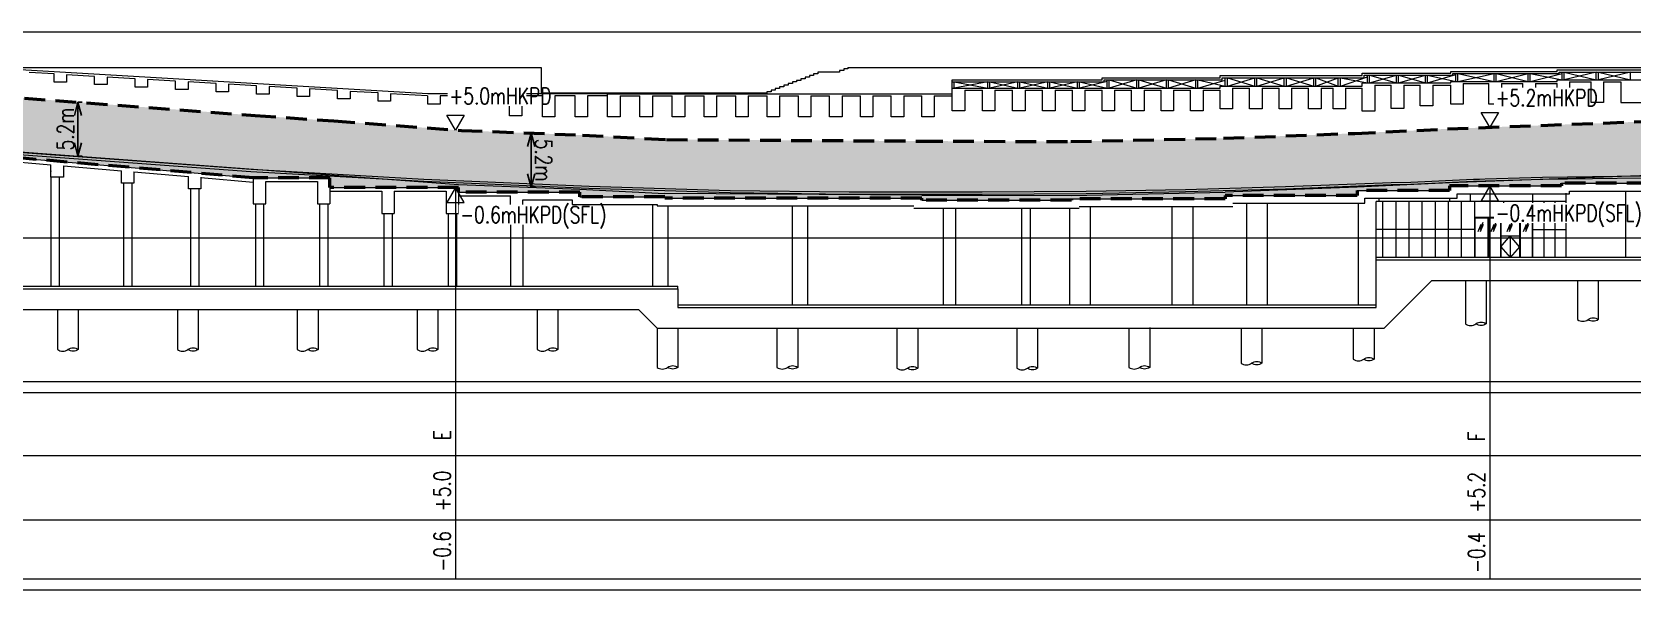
# Model space of a CAD drawing. Header units: millimetres. Extents: x 829698 to 839067, y 817400 to 823544.
# Drawn here: x 833331 to 834101, y 819401 to 819670 of the extents above; entities that cross this region are included whole.
import ezdxf
from ezdxf.enums import TextEntityAlignment as Align

# ---------------------------------------------------------------- set-up
doc = ezdxf.new("R2010")
doc.units = ezdxf.units.MM
doc.linetypes.add('DASHED2', pattern=[0.375, 0.25, -0.125])
for name, color, linetype, lineweight in [('01-feature', 8, 'Continuous', 13), ('01-occup', 7, 'DASHED2', 50), ('01-txt', 7, 'Continuous', 20), ('02-txt', 7, 'Continuous', 25)]:
    doc.layers.add(name, color=color, linetype=linetype, lineweight=lineweight)
doc.layers.add('01-hatch', color=7, linetype='Continuous', lineweight=0, true_color=0xa8def7)
doc.layers.add('viewport', color=2, linetype='Continuous', lineweight=20, plot=False)
doc.styles.add('ROMANS', font='romans.shx', dxfattribs={"width": 0.75})
doc.styles.get("Standard").update_dxf_attribs({"font": 'arial.ttf'})
doc.dimstyles.new('ISO-25', dxfattribs={"dimtxt": 2.5, "dimasz": 2.5, "dimexe": 1.25, "dimexo": 0.625, "dimtad": 1, "dimtxsty": 'Standard', "dimcen": 2.5, "dimadec": 0, "dimazin": 0, "dimtfac": 1, "dimtmove": 0, "dimatfit": 3, "dimfxl": 1, "dimarcsym": 0})

# ---------------------------------------------------------------- blocks, each defined once
blk = doc.blocks.new('_Open30')
at = {"color": 0, "linetype": 'ByBlock', "lineweight": -2}
for p, q in [((-1, 0.27), (0, 0)), ((0, 0), (-1, -0.27)), ((0, 0), (-1, 0))]:
    blk.add_line(p, q, dxfattribs=at)
blk = doc.blocks.new('*D61')
at = {"layer": '01-txt', "color": 0, "lineweight": -2, "ltscale": 4, "transparency": 16777216}
for p, q in [((833353.07, 819629.61), (833353.06, 819616.46)), ((833353.07, 819636.01), (833355.07, 819636)), ((833353.05, 819610.06), (833355.05, 819610.05))]:
    blk.add_line(p, q, dxfattribs=at)
at = {"layer": 'Defpoints', "color": 0, "ltscale": 4, "transparency": 16777216}
for p in [(833353.04, 819636.01), (833353.05, 819610.06), (833353.05, 819610.06)]:
    blk.add_point(p, dxfattribs=at)
at = {"layer": '01-txt', "color": 0, "lineweight": -2, "ltscale": 4, "transparency": 16777216, "xscale": 6.4, "yscale": 6.4, "zscale": 6.4}
for p, rotation in [((833353.07, 819636.01), 89.95412418910693), ((833353.05, 819610.06), 269.9541241891069)]:
    blk.add_blockref('_Open30', p, dxfattribs=dict(at, rotation=rotation))
at = {"layer": '01-txt', "color": 0, "ltscale": 4, "transparency": 16777216, "insert": (833347.06, 819623.04), "char_height": 8, "attachment_point": 5, "rotation": 89.95412, "style": 'ROMANS'}
blk.add_mtext('5.2m', dxfattribs=at)
blk = doc.blocks.new('*D62')
at = {"layer": '01-txt', "color": 0, "lineweight": -2, "ltscale": 4, "transparency": 16777216}
for p, q in [((833571.29, 819621.1), (833573.29, 819621.1)), ((833571.33, 819601.48), (833571.3, 819614.7)), ((833571.34, 819595.08), (833573.34, 819595.08))]:
    blk.add_line(p, q, dxfattribs=at)
at = {"layer": 'Defpoints', "color": 0, "ltscale": 4, "transparency": 16777216}
for p in [(833571.1, 819621.1), (833571.29, 819621.1), (833571.05, 819595.08)]:
    blk.add_point(p, dxfattribs=at)
at = {"layer": '01-txt', "color": 0, "lineweight": -2, "ltscale": 4, "transparency": 16777216, "xscale": 6.4, "yscale": 6.4, "zscale": 6.4}
for p, rotation in [((833571.29, 819621.1), 90.09289965807861), ((833571.34, 819595.08), 270.0928996580786)]:
    blk.add_blockref('_Open30', p, dxfattribs=dict(at, rotation=rotation))
at = {"layer": '01-txt', "color": 0, "ltscale": 4, "transparency": 16777216, "insert": (833577.31, 819608.1), "char_height": 8, "attachment_point": 5, "rotation": 270.0929, "style": 'ROMANS'}
blk.add_mtext('5.2m', dxfattribs=at)

msp = doc.modelspace()

# ---------------------------------------------------------------- hatches: boundary and pattern name
at = {"layer": '01-hatch'}
h = msp.add_hatch(color=256, dxfattribs=at)
h.dxf.hatch_style = 1
h.paths.add_polyline_path([(832520.819, 819659.416), (832520.819, 819656.016), (832547.861, 819656.016), (832547.861, 819659.416), (832552.08, 819659.348), (832553.119, 819657.181), (832556.95, 819657.119), (832556.95, 819657.869), (832560.104, 819657.819), (832560.104, 819657.069), (832563.935, 819657.007), (832564.974, 819659.141), (832582.127, 819658.865), (832583.165, 819656.698), (832586.996, 819656.636), (832586.996, 819657.387), (832590.151, 819657.336), (832590.151, 819656.586), (832593.982, 819656.524), (832595.02, 819658.657), (832610.056, 819658.416), (832610.056, 819658.016), (832610.773, 819658.005), (832610.837, 819657.516), (832610.507, 819657.516), (832610.507, 819656.266), (832627.633, 819656.266), (832627.633, 819658.416), (832637.157, 819658.416), (832637.849, 819656.266), (832640.403, 819656.266), (832640.403, 819657.016), (832642.506, 819657.016), (832642.506, 819656.266), (832645.06, 819656.266), (832645.753, 819658.416), (832658.189, 819658.416), (832658.881, 819656.266), (832661.435, 819656.266), (832661.435, 819657.016), (832663.539, 819657.016), (832663.539, 819656.266), (832666.093, 819656.266), (832666.785, 819658.416), (832674.53, 819658.416), (832675.106, 819656.266), (832677.231, 819656.266), (832677.231, 819657.016), (832678.106, 819657.016), (832678.981, 819657.016), (832678.981, 819656.266), (832681.106, 819656.266), (832681.683, 819658.416), (832691.197, 819658.416), (832691.773, 819656.266), (832693.898, 819656.266), (832693.898, 819657.016), (832695.648, 819657.016), (832695.648, 819656.266), (832697.773, 819656.266), (832698.35, 819658.416), (832707.864, 819658.416), (832708.44, 819656.266), (832710.565, 819656.266), (832710.565, 819657.016), (832712.315, 819657.016), (832712.315, 819656.266), (832714.44, 819656.266), (832715.016, 819658.416), (832724.532, 819658.416), (832725.108, 819656.266), (832727.233, 819656.266), (832727.233, 819657.016), (832728.106, 819657.016), (832728.983, 819657.016), (832728.983, 819656.266), (832731.108, 819656.266), (832731.684, 819658.416), (832741.198, 819658.416), (832741.775, 819656.266), (832743.9, 819656.266), (832743.9, 819657.016), (832745.65, 819657.016), (832745.65, 819656.266), (832747.775, 819656.266), (832748.351, 819658.416), (832757.865, 819658.416), (832758.441, 819656.266), (832760.566, 819656.266), (832760.566, 819657.016), (832762.316, 819657.016), (832762.316, 819656.266), (832764.441, 819656.266), (832765.017, 819658.416), (832774.531, 819658.416), (832775.107, 819656.266), (832777.232, 819656.266), (832777.232, 819657.016), (832778.106, 819657.016), (832778.982, 819657.016), (832778.982, 819656.266), (832781.107, 819656.266), (832781.683, 819658.416), (832791.198, 819658.416), (832791.774, 819656.266), (832793.899, 819656.266), (832793.899, 819657.016), (832795.649, 819657.016), (832795.649, 819656.266), (832797.774, 819656.266), (832798.35, 819658.416), (832807.864, 819658.416), (832808.441, 819656.266), (832810.566, 819656.266), (832810.566, 819657.016), (832812.316, 819657.016), (832812.316, 819656.266), (832814.441, 819656.266), (832815.017, 819658.416), (832824.53, 819658.416), (832825.106, 819656.266), (832827.231, 819656.266), (832827.231, 819657.016), (832828.106, 819657.016), (832828.981, 819657.016), (832828.981, 819656.266), (832831.106, 819656.266), (832831.683, 819658.416), (832842.03, 819658.416), (832842.606, 819656.266), (832844.731, 819656.266), (832844.731, 819657.016), (832846.481, 819657.016), (832846.481, 819656.266), (832848.606, 819656.266), (832849.183, 819658.416), (832859.53, 819658.416), (832860.106, 819656.266), (832862.231, 819656.266), (832862.231, 819657.016), (832863.981, 819657.016), (832863.981, 819656.266), (832866.106, 819656.266), (832866.683, 819658.416), (832877.53, 819658.416), (832878.106, 819656.266), (832880.231, 819656.266), (832880.231, 819657.016), (832880.606, 819657.016), (832881.981, 819657.016), (832881.981, 819656.266), (832884.106, 819656.266), (832884.683, 819658.416), (832893.03, 819658.416), (832893.606, 819656.266), (832895.731, 819656.266), (832895.731, 819657.016), (832897.481, 819657.016), (832897.481, 819656.266), (832899.606, 819656.266), (832900.183, 819658.416), (832908.53, 819658.416), (832909.106, 819656.266), (832911.231, 819656.266), (832911.231, 819657.016), (832912.981, 819657.016), (832912.981, 819656.266), (832915.106, 819656.266), (832915.683, 819658.416), (832924.03, 819658.416), (832924.606, 819656.266), (832926.731, 819656.266), (832926.731, 819657.016), (832928.106, 819657.016), (832928.481, 819657.016), (832928.481, 819656.266), (832930.606, 819656.266), (832931.183, 819658.416), (832941.531, 819658.416), (832942.051, 819656.516), (832944.223, 819656.516), (832944.223, 819657.266), (832946.012, 819657.266), (832946.012, 819656.516), (832948.183, 819656.516), (832948.704, 819658.416), (832958.649, 819658.416), (832959.178, 819656.516), (832961.384, 819656.516), (832961.384, 819657.266), (832963.201, 819657.266), (832963.201, 819656.516), (832965.407, 819656.516), (832965.936, 819658.416), (832976.384, 819658.416), (832976.924, 819656.516), (832979.119, 819656.516), (832979.119, 819657.266), (832980.606, 819657.266), (832980.937, 819657.266), (832980.937, 819656.516), (832983.143, 819656.516), (832983.703, 819658.416), (832994.007, 819658.416), (832994.552, 819656.516), (832996.828, 819656.516), (832996.828, 819657.266), (832998.702, 819657.266), (832998.702, 819656.516), (833000.978, 819656.516), (833001.524, 819658.416), (833011.161, 819658.416), (833011.694, 819656.516), (833013.919, 819656.516), (833013.919, 819657.266), (833015.752, 819657.266), (833015.752, 819656.516), (833017.977, 819656.516), (833018.51, 819658.416), (833027.615, 819658.416), (833028.139, 819656.516), (833030.325, 819656.516), (833030.325, 819657.266), (833032.125, 819657.266), (833032.125, 819656.516), (833034.311, 819656.516), (833034.835, 819658.416), (833043.549, 819658.416), (833044.066, 819656.516), (833046.223, 819656.516), (833046.223, 819657.266), (833047.999, 819657.266), (833047.999, 819656.516), (833050.156, 819656.516), (833050.673, 819658.416), (833059.114, 819658.416), (833059.626, 819656.516), (833061.763, 819656.516), (833061.763, 819657.266), (833063.524, 819657.266), (833063.524, 819656.516), (833065.661, 819656.516), (833066.173, 819658.416), (833074.449, 819658.416), (833074.958, 819656.516), (833077.085, 819656.516), (833077.085, 819657.266), (833078.837, 819657.266), (833078.837, 819656.516), (833080.964, 819656.516), (833081.473, 819658.416), (833089.148, 819658.416), (833089.659, 819656.516), (833090.193, 819656.516), (833092.319, 819656.516), (833092.319, 819657.266), (833094.069, 819657.266), (833094.069, 819656.516), (833096.195, 819656.516), (833096.704, 819658.416), (833104.856, 819658.416), (833105.367, 819656.516), (833107.5, 819656.516), (833107.5, 819657.266), (833109.257, 819657.266), (833109.257, 819656.516), (833111.39, 819656.516), (833111.901, 819658.416), (833120.239, 819658.416), (833120.754, 819656.516), (833122.904, 819656.516), (833122.904, 819657.266), (833124.674, 819657.266), (833124.674, 819656.516), (833126.824, 819656.516), (833127.339, 819658.416), (833131.711, 819658.416), (833131.711, 819653.016), (833133.472, 819653.016), (833133.472, 819653.091), (833133.832, 819653.076), (833134.192, 819653.061), (833134.552, 819653.046), (833134.912, 819653.031), (833135.272, 819653.016), (833137.829, 819653.016), (833137.829, 819659.266), (833138.311, 819659.266), (833138.311, 819660.016), (833161.282, 819660.016), (833161.282, 819650.362), (833162.793, 819650.299), (833438.362, 819629.595), (833476.348, 819626.944), (833537.742, 819622.38), (833595.971, 819620.139), (833636.505, 819617.962), (833759.498, 819617.266), (833831.201, 819617.017), (833904.729, 819618.605), (833967.874, 819620.992), (834012.544, 819623.148), (834123.512, 819627.266), (834215.863, 819627.266), (834215.863, 819599.766), (834123.994, 819599.766), (834123.994, 819596.966), (834067.494, 819596.966), (834067.494, 819595.666), (834013.508, 819595.666), (834013.508, 819593.516), (833968.992, 819593.516), (833968.992, 819591.116), (833905.501, 819591.116), (833905.501, 819589.516), (833831.437, 819589.516), (833831.437, 819588.766), (833759.379, 819588.766), (833759.379, 819589.766), (833635.733, 819589.766), (833635.733, 819590.466), (833594.774, 819590.466), (833594.774, 819592.666), (833536.301, 819592.666), (833536.301, 819594.916), (833474.421, 819594.916), (833474.421, 819599.516), (833437.481, 819599.517), (833184.071, 819621.169), (833161.282, 819622.839), (833135.272, 819623.058), (833043.84, 819627.766), (832943.373, 819627.766), (832943.373, 819628.766), (832881.274, 819628.766), (832881.274, 819627.766), (832500.843, 819627.766), (832155.502, 819627.766), (832155.502, 819641.958), (832158.299, 819643.573), (832152.704, 819643.573), (832155.502, 819645.188), (832155.502, 819658.881), (832163.933, 819658.881), (832164.509, 819656.73), (832166.634, 819656.73), (832166.634, 819657.48), (832168.384, 819657.48), (832168.384, 819656.73), (832170.509, 819656.73), (832171.086, 819658.881), (832180.6, 819658.881), (832181.176, 819656.73), (832183.301, 819656.73), (832183.301, 819657.48), (832185.051, 819657.48), (832185.051, 819656.73), (832187.176, 819656.73), (832187.752, 819658.881), (832197.267, 819658.881), (832197.843, 819656.73), (832199.968, 819656.73), (832199.968, 819657.48), (832201.718, 819657.48), (832201.718, 819656.73), (832203.843, 819656.73), (832204.419, 819658.881), (832213.933, 819658.881), (832214.509, 819656.73), (832216.634, 819656.73), (832216.634, 819657.48), (832218.384, 819657.48), (832218.384, 819656.73), (832220.509, 819656.73), (832221.086, 819658.881), (832230.6, 819658.881), (832231.176, 819656.73), (832233.301, 819656.73), (832233.301, 819657.48), (832235.051, 819657.48), (832235.051, 819656.73), (832237.176, 819656.73), (832237.752, 819658.881), (832247.267, 819658.881), (832247.843, 819656.73), (832249.968, 819656.73), (832249.968, 819657.48), (832250.843, 819657.48), (832251.718, 819657.48), (832251.718, 819656.73), (832253.843, 819656.73), (832254.419, 819658.881), (832263.933, 819658.881), (832264.509, 819656.73), (832266.634, 819656.73), (832266.634, 819657.48), (832268.384, 819657.48), (832268.384, 819656.73), (832270.509, 819656.73), (832271.086, 819658.881), (832280.6, 819658.881), (832281.176, 819656.73), (832283.301, 819656.73), (832283.301, 819657.48), (832285.051, 819657.48), (832285.051, 819656.73), (832287.176, 819656.73), (832287.752, 819658.881), (832297.267, 819658.881), (832297.843, 819656.73), (832298.343, 819656.73), (832299.968, 819656.73), (832299.968, 819657.48), (832301.718, 819657.48), (832301.718, 819656.73), (832303.843, 819656.73), (832304.419, 819658.881), (832313.933, 819658.881), (832314.509, 819656.73), (832316.634, 819656.73), (832316.634, 819657.48), (832318.384, 819657.48), (832318.384, 819656.73), (832320.509, 819656.73), (832321.086, 819658.881), (832330.6, 819658.881), (832331.176, 819656.73), (832333.301, 819656.73), (832333.301, 819657.48), (832335.051, 819657.48), (832335.051, 819656.73), (832337.176, 819656.73), (832337.752, 819658.881), (832347.267, 819658.881), (832347.843, 819656.73), (832349.968, 819656.73), (832349.968, 819657.48), (832350.843, 819657.48), (832351.718, 819657.48), (832351.718, 819656.73), (832353.343, 819656.73), (832353.843, 819656.73), (832354.419, 819658.881), (832363.933, 819658.881), (832364.509, 819656.73), (832366.634, 819656.73), (832366.634, 819657.48), (832368.384, 819657.48), (832368.384, 819656.73), (832370.509, 819656.73), (832371.086, 819658.881), (832380.6, 819658.881), (832381.176, 819656.73), (832383.301, 819656.73), (832383.301, 819657.48), (832385.051, 819657.48), (832385.051, 819656.73), (832387.176, 819656.73), (832387.752, 819658.881), (832397.267, 819658.881), (832397.843, 819656.73), (832399.968, 819656.73), (832399.968, 819657.48), (832400.843, 819657.48), (832401.718, 819657.48), (832401.718, 819656.73), (832403.843, 819656.73), (832404.419, 819658.881), (832408.343, 819658.881), (832413.933, 819658.881), (832414.509, 819656.73), (832416.634, 819656.73), (832416.634, 819657.48), (832418.384, 819657.48), (832418.384, 819656.73), (832420.509, 819656.73), (832421.086, 819658.881), (832430.6, 819658.881), (832431.176, 819656.73), (832433.301, 819656.73), (832433.301, 819657.48), (832435.051, 819657.48), (832435.051, 819656.73), (832437.176, 819656.73), (832437.752, 819658.881), (832442.455, 819658.881), (832443.343, 819655.569), (832449.968, 819655.569), (832449.968, 819656.318), (832450.436, 819656.318), (832451.718, 819656.318), (832451.718, 819655.569), (832458.343, 819655.569), (832459.231, 819658.881), (832463.343, 819658.881), (832463.933, 819658.881), (832464.509, 819656.73), (832466.634, 819656.73), (832466.634, 819657.48), (832468.384, 819657.48), (832468.384, 819656.73), (832470.509, 819656.73), (832471.086, 819658.881), (832480.6, 819658.881), (832481.176, 819656.73), (832483.301, 819656.73), (832483.301, 819657.48), (832485.051, 819657.48), (832485.051, 819656.73), (832487.176, 819656.73), (832487.761, 819658.912), (832497.22, 819659.056), (832497.843, 819656.73), (832499.968, 819656.73), (832499.968, 819657.48), (832500.843, 819657.48), (832501.718, 819657.48), (832501.718, 819656.73), (832503.843, 819656.73), (832504.496, 819659.167)])

# ---------------------------------------------------------------- linework, layer by layer
at = {"layer": '01-feature'}
for p, q in [((833521.481, 819640.016, 1), (833164.103, 819661.016, 1)), ((833304.502, 819652.766, 1), (833576.049, 819652.766, 1)), ((833576.049, 819652.766, 0.998), (833576.049, 819640.266, 0.998)), ((833721.836, 819651.985, 1), (833721.836, 819651.203, 1)), ((833723.867, 819651.985, 1), (833721.836, 819651.985, 1)), ((833723.867, 819652.766, 1), (834153.725, 819652.766, 1)), ((833723.867, 819652.766, 1), (833723.867, 819651.985, 1)), ((833695.031, 819644.953, 1), (833695.031, 819644.172, 1)), ((833697.085, 819644.953, 1), (833695.031, 819644.953, 1)), ((833697.085, 819645.735, 1), (833697.085, 819644.953, 1)), ((833699.138, 819645.735, 1), (833697.085, 819645.735, 1)), ((833699.138, 819646.516, 1), (833699.138, 819645.735, 1)), ((833701.189, 819646.516, 1), (833699.138, 819646.516, 1)), ((833701.189, 819647.297, 1), (833701.189, 819646.516, 1)), ((833703.238, 819647.297, 1), (833701.189, 819647.297, 1)), ((833703.238, 819648.078, 1), (833703.238, 819647.297, 1)), ((833705.285, 819648.078, 1), (833703.238, 819648.078, 1)), ((833705.285, 819648.86, 1), (833705.285, 819648.078, 1)), ((833707.33, 819648.86, 1), (833705.285, 819648.86, 1)), ((833707.33, 819649.641, 1), (833707.33, 819648.86, 1)), ((833709.374, 819649.641, 1), (833707.33, 819649.641, 1)), ((833709.374, 819650.422, 1), (833709.374, 819649.641, 1)), ((833719.803, 819650.422, 1), (833709.374, 819650.422, 1)), ((833719.803, 819651.203, 1), (833719.803, 819650.422, 1)), ((833721.836, 819651.203, 1), (833719.803, 819651.203, 1)), ((833774.066, 819646.766, 1), (833846.208, 819646.766, 1)), ((833774.066, 819642.766, 1), (833774.066, 819646.766, 1)), ((833774.066, 819645.766, 1), (833847.208, 819645.766, 1)), ((833775.066, 819642.766, 1), (833775.066, 819645.766, 1)), ((833775.066, 819645.766, 1), (833791.132, 819642.766, 1)), ((833791.132, 819645.766, 1), (833775.066, 819642.766, 1)), ((833791.132, 819642.766, 1), (833791.132, 819645.766, 1)), ((833792.132, 819642.766, 1), (833792.132, 819645.766, 1)), ((833792.132, 819645.766, 1), (833805.624, 819642.766, 1)), ((833805.624, 819645.766, 1), (833792.132, 819642.766, 1)), ((833805.624, 819642.766, 1), (833805.624, 819645.766, 1)), ((833806.624, 819642.766, 1), (833806.624, 819645.766, 1)), ((833806.624, 819645.766, 1), (833820.062, 819642.766, 1)), ((833820.062, 819645.766, 1), (833806.624, 819642.766, 1)), ((833820.062, 819642.766, 1), (833820.062, 819645.766, 1)), ((833821.062, 819642.766, 1), (833821.062, 819645.766, 1)), ((833821.062, 819645.766, 1), (833834.407, 819642.766, 1)), ((833834.407, 819645.756, 1), (833821.062, 819642.766, 1)), ((833834.407, 819642.756, 1), (833834.407, 819645.756, 1)), ((833848.708, 819645.924, 1), (833835.407, 819642.766, 1)), ((833835.407, 819642.756, 1), (833835.407, 819645.756, 1)), ((833835.407, 819645.756, 1), (833848.708, 819642.766, 1)), ((833846.208, 819647.766, 1), (833903.076, 819647.766, 1)), ((833846.208, 819646.766, 1), (833846.208, 819647.766, 1)), ((833847.208, 819646.766, 1), (833904.076, 819646.766, 1)), ((833847.208, 819645.766, 1), (833847.208, 819646.766, 1)), ((833848.708, 819642.766, 1), (833848.708, 819646.766, 1)), ((833849.708, 819642.766, 1), (833849.708, 819646.766, 1)), ((833849.708, 819646.766, 1), (833862.97, 819642.766, 1)), ((833862.97, 819646.766, 1), (833849.708, 819642.766, 1)), ((833862.97, 819642.766, 1), (833862.97, 819646.766, 1)), ((833863.97, 819642.766, 1), (833863.97, 819646.766, 1)), ((833863.97, 819646.766, 1), (833877.172, 819642.766, 1)), ((833877.172, 819646.766, 1), (833863.97, 819642.766, 1)), ((833877.172, 819642.766, 1), (833877.172, 819646.766, 1)), ((833878.172, 819642.766, 1), (833878.172, 819646.766, 1)), ((833878.172, 819646.766, 1), (833891.374, 819642.766, 1)), ((833891.374, 819646.766, 1), (833878.172, 819642.766, 1)), ((833891.374, 819642.766, 1), (833891.374, 819646.766, 1)), ((833892.374, 819642.766, 1), (833892.374, 819646.766, 1)), ((833892.374, 819646.766, 1), (833905.576, 819643.766, 1)), ((833892.374, 819642.766, 1), (833905.576, 819646.659, 1)), ((833903.076, 819648.766, 1), (833971.506, 819648.766, 1)), ((833903.076, 819647.766, 1), (833903.076, 819648.766, 1)), ((833904.076, 819647.766, 1), (833972.506, 819647.766, 1)), ((833904.076, 819646.766, 1), (833904.076, 819647.766, 1)), ((833905.576, 819643.766, 1), (833905.576, 819647.766, 1)), ((833906.576, 819643.766, 1), (833906.576, 819647.766, 1)), ((833906.576, 819643.766, 1), (833919.778, 819647.766, 1)), ((833906.576, 819647.766, 1), (833919.778, 819643.766, 1)), ((833919.778, 819643.766, 1), (833919.778, 819647.766, 1)), ((833920.778, 819643.766, 1), (833920.778, 819647.766, 1)), ((833920.778, 819643.766, 1), (833933.98, 819647.766, 1)), ((833920.778, 819647.766, 1), (833933.98, 819643.766, 1)), ((833933.98, 819643.766, 1), (833933.98, 819647.766, 1)), ((833934.98, 819643.766, 1), (833934.98, 819647.766, 1)), ((833934.98, 819643.766, 1), (833948.182, 819647.766, 1)), ((833934.98, 819647.766, 1), (833948.182, 819643.766, 1)), ((833948.182, 819643.766, 1), (833948.182, 819647.766, 1)), ((833949.182, 819643.766, 1), (833949.182, 819647.766, 1)), ((833949.182, 819643.766, 1), (833959.992, 819647.766, 1)), ((833949.182, 819647.766, 1), (833959.992, 819643.766, 1)), ((833959.992, 819643.766, 1), (833959.992, 819647.766, 1)), ((833960.992, 819643.766, 1), (833974.006, 819648.136, 1)), ((833960.992, 819643.766, 1), (833960.992, 819647.766, 1)), ((833960.992, 819647.766, 1), (833974.006, 819645.266, 1)), ((833971.506, 819650.016, 1), (834014.117, 819650.016, 1)), ((833971.506, 819648.766, 1), (833971.506, 819650.016, 1)), ((833972.506, 819649.016, 1), (834015.117, 819649.016, 1)), ((833972.506, 819647.766, 1), (833972.506, 819649.016, 1)), ((833974.006, 819645.266, 1), (833974.006, 819649.016, 1)), ((833975.006, 819645.266, 1), (833975.006, 819649.016, 1)), ((833975.006, 819645.266, 1), (833987.976, 819649.016, 1)), ((833975.006, 819649.016, 1), (833987.976, 819645.266, 1)), ((833987.976, 819645.266, 1), (833987.976, 819649.016, 1)), ((833988.976, 819645.266, 1), (833988.976, 819649.016, 1)), ((833988.976, 819645.266, 1), (834001.952, 819649.016, 1)), ((833988.976, 819649.016, 1), (834001.952, 819645.266, 1)), ((834001.952, 819645.266, 1), (834001.952, 819649.016, 1)), ((834002.952, 819645.266, 1), (834016.617, 819649.261, 1)), ((834002.952, 819645.266, 1), (834002.952, 819649.016, 1)), ((834002.952, 819649.016, 1), (834016.617, 819646.016, 1)), ((834014.117, 819650.766, 1), (834065.316, 819650.766, 1)), ((834014.117, 819650.016, 1), (834014.117, 819650.766, 1)), ((834015.117, 819649.766, 1), (834066.316, 819649.766, 1)), ((834015.117, 819649.016, 1), (834015.117, 819649.766, 1)), ((834016.617, 819646.016, 1), (834016.617, 819649.766, 1)), ((834017.617, 819646.016, 1), (834017.617, 819649.766, 1)), ((834017.617, 819646.016, 1), (834035.017, 819649.766, 1)), ((834017.617, 819649.766, 1), (834035.017, 819646.016, 1)), ((834035.017, 819646.016, 1), (834035.017, 819649.766, 1)), ((834036.017, 819646.016, 1), (834036.017, 819649.766, 1)), ((834036.017, 819646.016, 1), (834051.417, 819649.766, 1)), ((834036.017, 819649.766, 1), (834051.417, 819646.016, 1)), ((834051.417, 819646.016, 1), (834051.417, 819649.766, 1)), ((834052.417, 819646.016, 1), (834067.816, 819649.852, 1)), ((834052.417, 819646.016, 1), (834052.417, 819649.766, 1)), ((834052.417, 819649.766, 1), (834067.816, 819646.766, 1)), ((834065.316, 819651.516, 1), (834109.294, 819651.516, 1)), ((834065.316, 819650.766, 1), (834065.316, 819651.516, 1)), ((834066.316, 819650.516, 1), (834109.294, 819650.516, 1)), ((834066.316, 819649.766, 1), (834066.316, 819650.516, 1)), ((834067.816, 819646.766, 1), (834067.816, 819650.516, 1)), ((834068.816, 819646.766, 1), (834068.816, 819650.516, 1)), ((834068.816, 819650.516, 1), (834084.216, 819646.766, 1)), ((834084.216, 819650.516, 1), (834068.816, 819646.766, 1)), ((834084.216, 819646.766, 1), (834084.216, 819650.516, 1)), ((834085.216, 819646.766, 1), (834085.216, 819650.516, 1)), ((834085.216, 819650.516, 1), (834100.616, 819646.766, 1)), ((834100.616, 819650.516, 1), (834085.216, 819646.766, 1)), ((834100.616, 819646.766, 1), (834100.616, 819650.516, 1)), ((833521.481, 819635.018, 1), (833521.481, 819639.018, 1)), ((833527.481, 819639.016, 1), (833527.481, 819635.018, 1)), ((833684.73, 819640.266, 1), (833576.049, 819640.266, 1)), ((833684.73, 819641.047, 1), (833684.73, 819640.266, 1)), ((833686.794, 819641.047, 1), (833684.73, 819641.047, 1)), ((833686.794, 819641.828, 1), (833686.794, 819641.047, 1)), ((833688.856, 819641.828, 1), (833686.794, 819641.828, 1)), ((833688.856, 819642.61, 1), (833688.856, 819641.828, 1)), ((833690.916, 819642.61, 1), (833688.856, 819642.61, 1)), ((833690.916, 819643.391, 1), (833690.916, 819642.61, 1)), ((833692.974, 819643.391, 1), (833690.916, 819643.391, 1)), ((833692.974, 819644.172, 1), (833692.974, 819643.391, 1)), ((833695.031, 819644.172, 1), (833692.974, 819644.172, 1)), ((833963.492, 819642.766, 1), (833971.506, 819642.766, 1)), ((833527.481, 819635.018, 1), (833521.481, 819635.018, 1)), ((833161.282, 819624.339), (833474.421, 819601.016)), ((833184.071, 819621.169, 1), (833437.481, 819599.517, 1)), ((833310.162, 819608.388, 1), (833340.056, 819605.834, 1)), ((833340.056, 819599.841, 1), (833340.056, 819605.834, 1)), ((833340.056, 819602.902, 1), (833340.056, 819602.692, 1)), ((833340.056, 819599.991, 1), (833340.056, 819547.366, 1)), ((833346.056, 819599.841, 1), (833340.056, 819599.841, 1)), ((833344.056, 819599.841, 1), (833344.056, 819547.366, 1)), ((833346.056, 819605.321, 1), (833346.056, 819599.841, 1)), ((833346.056, 819605.321, 1), (833374.016, 819602.932, 1)), ((833374.016, 819596.939, 1), (833374.016, 819602.932, 1)), ((833380.015, 819602.42, 1), (833380.016, 819596.939, 1)), ((833380.015, 819602.42, 1), (833406.215, 819600.181, 1)), ((833406.215, 819594.188, 1), (833406.215, 819600.181, 1)), ((833412.215, 819599.919, 1), (833412.215, 819594.188, 1)), ((833412.215, 819599.668, 1), (833437.481, 819597.51, 1)), ((833437.481, 819599.516, 1), (833437.481, 819587.016, 1)), ((833474.421, 819601.016), (833536.301, 819596.416)), ((834123.994, 819601.266, 1), (834013.508, 819597.166)), ((834025.01, 819598.916, 1), (834027.963, 819598.916, 1)), ((833380.016, 819596.939, 1), (833374.016, 819596.939, 1)), ((833375.016, 819596.939, 1), (833375.016, 819547.366, 1)), ((833379.016, 819596.939, 1), (833379.016, 819547.366, 1)), ((833412.215, 819594.188, 1), (833406.215, 819594.188, 1)), ((833407.216, 819594.188, 1), (833407.216, 819547.366, 1)), ((833411.216, 819594.188, 1), (833411.216, 819547.366, 1)), ((833474.421, 819594.916, 1), (833536.301, 819594.916, 1)), ((833474.421, 819593.166, 1), (833499.361, 819593.166, 1)), ((833499.361, 819593.166, 1), (833499.361, 819582.416, 1)), ((833505.361, 819593.166, 1), (833530.301, 819593.166, 1)), ((833505.361, 819593.166, 1), (833505.361, 819582.416, 1)), ((833530.301, 819593.166, 1), (833530.301, 819582.416, 1)), ((833536.301, 819596.416), (833594.774, 819594.166)), ((833536.301, 819594.916, 1), (833536.301, 819582.416, 1)), ((833536.301, 819592.666, 1), (833594.774, 819592.666, 1)), ((833536.301, 819590.916, 1), (833561.296, 819590.916, 1)), ((833561.296, 819580.166, 1), (833561.296, 819590.916, 1)), ((833594.774, 819594.166), (833635.733, 819591.966)), ((833594.774, 819592.666, 1), (833594.774, 819590.466, 1)), ((833594.774, 819590.466, 1), (833635.733, 819590.466, 1)), ((833759.379, 819591.266), (833635.733, 819591.966)), ((833759.379, 819591.266), (833831.437, 819591.016)), ((833831.437, 819591.016), (833905.501, 819592.616)), ((833968.992, 819595.016), (833905.501, 819592.616)), ((833905.501, 819591.116, 1), (833968.992, 819591.116, 1)), ((834013.508, 819597.166), (833968.992, 819595.016)), ((833968.992, 819591.116, 1), (833968.992, 819593.516, 1)), ((833968.992, 819593.516, 1), (834013.508, 819593.516, 1)), ((834013.508, 819593.516, 1), (834013.508, 819595.666, 1)), ((834013.508, 819595.666, 1), (834067.494, 819595.666, 1)), ((834017.258, 819589.766, 1), (834017.258, 819591.916, 1)), ((834017.258, 819591.916, 1), (834071.244, 819591.916, 1)), ((834023.508, 819591.916, 1), (834023.508, 819588.166, 1)), ((834053.511, 819591.916, 1), (834053.511, 819561.166, 1)), ((834067.494, 819595.666, 1), (834067.494, 819596.966, 1)), ((834067.494, 819596.966, 1), (834123.994, 819596.966, 1)), ((834069.612, 819592.248, 1), (834069.612, 819561.166, 1)), ((834071.244, 819591.916, 1), (834071.244, 819593.216, 1)), ((834071.244, 819593.216, 1), (834123.994, 819593.216, 1)), ((833438.481, 819587.016, 1), (833438.481, 819547.366, 1)), ((833442.481, 819587.016, 1), (833442.481, 819547.366, 1)), ((833469.421, 819587.016, 1), (833469.421, 819547.366, 1)), ((833473.421, 819587.016, 1), (833473.421, 819547.366, 1)), ((833567.296, 819588.916, 1), (833591.024, 819588.916, 1)), ((833567.296, 819580.166, 1), (833567.296, 819588.916, 1)), ((833591.024, 819588.916, 1), (833591.024, 819586.716, 1)), ((833591.024, 819586.716, 1), (833631.983, 819586.716, 1)), ((833629.808, 819586.716, 1), (833629.808, 819547.366, 1)), ((833631.983, 819586.716, 1), (833631.983, 819586.016, 1)), ((833631.983, 819586.016, 1), (833755.629, 819586.016, 1)), ((833635.733, 819589.766, 1), (833759.379, 819589.766, 1)), ((833637.158, 819586.016, 1), (833637.158, 819547.366, 1)), ((833696.973, 819586.016, 1), (833696.973, 819538.366, 1)), ((833704.323, 819586.016, 1), (833704.323, 819538.366, 1)), ((833755.629, 819585.016, 1), (833835.187, 819585.016, 1)), ((833759.379, 819588.766, 1), (833831.437, 819588.766, 1)), ((833759.379, 819585.016, 1), (833831.437, 819585.016, 1)), ((833769.665, 819585.016, 1), (833769.665, 819538.366, 1)), ((833775.665, 819585.016, 1), (833775.665, 819538.366, 1)), ((833807.394, 819585.016, 1), (833807.394, 819538.366, 1)), ((833811.644, 819585.016, 1), (833811.644, 819538.366, 1)), ((833830.474, 819585.016, 1), (833830.474, 819538.366, 1)), ((833831.437, 819589.516, 1), (833905.501, 819589.516, 1)), ((833835.187, 819585.766, 1), (833909.251, 819585.766, 1)), ((833840.474, 819585.766, 1), (833840.474, 819538.366, 1)), ((833879.881, 819585.766, 1), (833879.881, 819538.366, 1)), ((833889.881, 819585.766, 1), (833889.881, 819538.366, 1)), ((833909.251, 819587.366, 1), (833972.742, 819587.366, 1)), ((833915.762, 819587.366, 1), (833915.762, 819538.366, 1)), ((833925.762, 819587.366, 1), (833925.762, 819538.366, 1)), ((833969.533, 819587.366, 1), (833969.533, 819538.366, 1)), ((833972.742, 819587.366, 1), (833972.742, 819589.766, 1)), ((833972.742, 819589.766, 1), (834017.258, 819589.766, 1)), ((834069.612, 819588.167, 1), (833978.26, 819588.166, 1)), ((833978.261, 819561.166, 1), (833978.26, 819588.166, 1)), ((833979.533, 819589.766, 1), (833979.533, 819588.166, 1)), ((833981.306, 819588.166, 1), (833981.306, 819561.166, 1)), ((833987.625, 819588.166, 1), (833987.625, 819561.166, 1)), ((833993.944, 819588.166, 1), (833993.944, 819561.166, 1)), ((834000.262, 819588.166, 1), (834000.262, 819561.166, 1)), ((834006.581, 819588.166, 1), (834006.581, 819561.166, 1)), ((834012.9, 819588.166, 1), (834012.9, 819561.166, 1)), ((834013.508, 819589.766, 1), (834013.508, 819588.166, 1)), ((834019.218, 819588.166, 1), (834019.218, 819561.166, 1)), ((834025.537, 819588.166, 1), (834025.537, 819561.166, 1)), ((834039.524, 819588.167, 1), (834039.524, 819580.416, 1)), ((834058.878, 819588.167, 1), (834058.878, 819561.166, 1)), ((834064.245, 819588.167, 1), (834064.245, 819561.166, 1)), ((833499.361, 819582.416, 1), (833505.361, 819582.416, 1)), ((833500.361, 819582.416, 1), (833500.361, 819547.366, 1)), ((833504.361, 819582.416, 1), (833504.361, 819547.366, 1)), ((833530.301, 819582.416, 1), (833536.301, 819582.416, 1)), ((833531.301, 819582.416, 1), (833531.301, 819547.366, 1)), ((833535.301, 819582.416, 1), (833535.301, 819547.366, 1)), ((833561.296, 819580.166, 1), (833561.296, 819547.366, 1)), ((833561.296, 819580.166, 1), (833567.296, 819580.166, 1)), ((833567.296, 819580.166, 1), (833567.296, 819547.366, 1)), ((834053.511, 819580.416, 1), (834025.537, 819580.416, 1)), ((834025.761, 819580.166, 1), (834025.761, 819561.166, 1)), ((834053.511, 819580.166, 1), (834025.761, 819580.166, 1)), ((834027.311, 819573.74, 0.996), (834028.804, 819577.198, 0.996)), ((834028.283, 819574.738, 0.996), (834029.775, 819578.196, 0.996)), ((834028.425, 819573.74, 0.996), (834029.917, 819577.198, 0.996)), ((834032.011, 819580.166, 1), (834032.011, 819561.166, 1)), ((834032.261, 819580.166, 1), (834032.261, 819561.166, 1)), ((834033.616, 819573.74, 0.996), (834035.108, 819577.198, 0.996)), ((834034.587, 819574.738, 0.996), (834036.079, 819578.196, 0.996)), ((834034.729, 819573.74, 0.996), (834036.221, 819577.198, 0.996)), ((834038.011, 819580.166, 1), (834038.011, 819561.166, 1)), ((834038.261, 819580.166, 1), (834038.261, 819561.166, 1)), ((834041.285, 819573.74, 0.996), (834042.777, 819577.198, 0.996)), ((834042.256, 819574.738, 0.996), (834043.748, 819578.196, 0.996)), ((834042.398, 819573.74, 0.996), (834043.89, 819577.198, 0.996)), ((834047.261, 819580.166, 1), (834047.261, 819561.166, 1)), ((834047.511, 819580.166, 1), (834047.511, 819561.166, 1)), ((834049.179, 819573.74, 0.996), (834050.671, 819577.198, 0.996)), ((834050.15, 819574.738, 0.996), (834051.642, 819578.196, 0.996)), ((834050.292, 819573.74, 0.996), (834051.784, 819577.198, 0.996)), ((834053.261, 819580.166, 1), (834053.261, 819561.166, 1)), ((834053.511, 819580.166, 1), (834053.511, 819561.166, 1)), ((834025.537, 819574.667, 1), (833978.261, 819574.666, 1)), ((834038.261, 819571.666, 1), (834047.261, 819571.666, 1)), ((834038.261, 819566.291, 1), (834042.761, 819571.666, 1)), ((834042.761, 819571.666, 1), (834042.761, 819561.166, 1)), ((834047.261, 819566.291, 1), (834042.761, 819571.666, 1)), ((834053.511, 819574.667, 1), (834069.612, 819574.667, 1)), ((834523.31, 819561.166, 1), (833978.261, 819561.166, 1)), ((833978.261, 819560.141, 1), (833978.261, 819561.166, 1)), ((834038.261, 819566.291, 1), (834042.761, 819561.166, 1)), ((834047.261, 819566.291, 1), (834042.761, 819561.166, 1)), ((833167.282, 819547.366, 1), (833641.927, 819547.366, 1)), ((833167.282, 819546.141, 1), (833641.927, 819546.141, 1)), ((833641.927, 819546.141, 1), (833641.927, 819547.366, 1)), ((833641.927, 819546.141, 1), (833641.927, 819537.141, 1)), ((834021.177, 819550.141, 1), (834021.177, 819529.305, 1)), ((834031.177, 819550.141, 1), (834031.177, 819529.305, 1)), ((834075.177, 819550.141, 1), (834075.177, 819531.295, 1)), ((834085.177, 819550.141, 1), (834085.177, 819531.295, 1)), ((833641.927, 819538.366, 1), (833978.261, 819538.366, 1)), ((833343.177, 819535.772, 1), (833343.177, 819516.927, 1)), ((833353.177, 819536.141, 1), (833353.177, 819516.927, 1)), ((833400.927, 819535.772, 1), (833400.927, 819516.927, 1)), ((833410.927, 819536.141, 1), (833410.927, 819516.927, 1)), ((833458.677, 819535.772, 1), (833458.677, 819516.927, 1)), ((833468.677, 819536.141, 1), (833468.677, 819516.927, 1)), ((833516.427, 819535.772, 1), (833516.427, 819516.927, 1)), ((833526.427, 819536.141, 1), (833526.427, 819516.927, 1)), ((833574.177, 819535.772, 1), (833574.177, 819516.927, 1)), ((833584.177, 819536.141, 1), (833584.177, 819516.927, 1)), ((833631.927, 819527.141, 1), (833631.927, 819508.295, 1)), ((833641.927, 819527.141, 1), (833641.927, 819508.295, 1)), ((833689.677, 819527.141, 1), (833689.677, 819508.295, 1)), ((833699.677, 819527.141, 1), (833699.677, 819508.295, 1)), ((833747.427, 819526.772, 1), (833747.427, 819507.927, 1)), ((833757.427, 819527.141, 1), (833757.427, 819507.927, 1)), ((833805.177, 819526.772, 1), (833805.177, 819507.927, 1)), ((833815.177, 819527.141, 1), (833815.177, 819507.927, 1)), ((833859.177, 819527.141, 1), (833859.177, 819508.295, 1)), ((833869.177, 819527.509, 1), (833869.177, 819508.295, 1)), ((833913.177, 819527.141, 1), (833913.177, 819510.285, 1)), ((833923.177, 819527.141, 1), (833923.177, 819510.285, 1)), ((833967.177, 819527.141, 1), (833967.177, 819512.275, 1)), ((833977.177, 819527.141, 1), (833977.177, 819512.275, 1))]:
    msp.add_line(p, q, dxfattribs=at)
at = {"layer": '01-feature', "elevation": 1}
for points in [[(833521.422, 819639.018), (833503.573, 819640.066), (833503.573, 819636.421), (833497.573, 819636.421), (833497.573, 819640.419), (833484.073, 819641.212), (833484.073, 819637.567), (833478.073, 819637.567), (833478.073, 819641.565), (833464.573, 819642.358), (833464.573, 819638.712), (833458.573, 819638.712), (833458.573, 819642.711), (833445.073, 819643.504), (833445.073, 819639.858), (833439.073, 819639.858), (833439.073, 819643.856), (833425.573, 819644.65), (833425.573, 819641.004), (833419.573, 819641.004), (833419.573, 819645.002), (833406.073, 819645.796), (833406.073, 819642.15), (833400.073, 819642.15), (833400.073, 819646.148), (833386.573, 819646.941), (833386.573, 819643.296), (833380.573, 819643.296), (833380.573, 819647.294), (833367.073, 819648.087), (833367.073, 819644.442), (833361.073, 819644.442), (833361.073, 819648.44), (833347.573, 819649.233), (833347.573, 819645.587), (833341.573, 819645.587), (833341.573, 819649.586), (833329.565, 819650.291)], [(833971.506, 819643.766), (833971.506, 819645.266), (834014.117, 819645.266)], [(833977.506, 819644.266), (833977.506, 819631.601), (833971.506, 819631.601), (833971.506, 819642.766)], [(833977.506, 819644.266), (833985.476, 819644.266)], [(833991.476, 819644.266), (833991.476, 819632.933), (833985.476, 819632.933), (833985.476, 819644.266)], [(833991.476, 819644.266), (833999.452, 819644.266)], [(834005.452, 819644.266), (834005.452, 819634.266), (833999.452, 819634.266), (833999.452, 819644.266)], [(834005.452, 819644.266), (834014.117, 819644.266)], [(834014.117, 819645.266), (834014.117, 819646.016), (834065.316, 819646.016)], [(834020.117, 819645.016), (834020.117, 819635.016), (834014.117, 819635.016), (834014.117, 819644.266)], [(834020.117, 819645.016), (834032.517, 819645.016)], [(834038.517, 819645.016), (834038.517, 819635.016), (834032.517, 819635.016), (834032.517, 819645.016)], [(834038.517, 819645.016), (834048.917, 819645.016)], [(834054.917, 819645.016), (834054.917, 819635.016), (834048.917, 819635.016), (834048.917, 819645.016)], [(834054.917, 819645.016), (834065.316, 819645.016)], [(834065.316, 819646.016), (834065.316, 819646.766), (834109.294, 819646.766), (834113.289, 819646.766)], [(834071.316, 819645.766), (834071.316, 819635.766), (834065.316, 819635.766), (834065.316, 819645.016)], [(834071.316, 819645.766), (834081.716, 819645.766)], [(834087.716, 819645.766), (834087.716, 819635.766), (834081.716, 819635.766), (834081.716, 819645.766)], [(834087.716, 819645.766), (834096.116, 819645.766), (834096.116, 819635.766), (834106.116, 819635.766)], [(833608.128, 819640.016), (833521.481, 819640.016)], [(833536.583, 819639.016), (833527.481, 819639.016)], [(833542.583, 819639.014), (833542.583, 819635.016), (833536.583, 819635.016), (833536.583, 819639.016)], [(833560.872, 819639.016), (833542.583, 819639.016)], [(833566.872, 819639.016), (833566.872, 819629.495), (833560.872, 819629.495), (833560.872, 819639.016)], [(833576.738, 819639.016), (833566.872, 819639.016)], [(833582.738, 819639.025), (833582.738, 819629.016), (833576.738, 819629.016), (833576.738, 819639.016)], [(833592.473, 819639.016), (833582.738, 819639.016)], [(833598.473, 819639.016), (833598.473, 819629.016), (833592.473, 819629.016), (833592.473, 819639.016)], [(833608.128, 819639.016), (833598.473, 819639.016)], [(833647.833, 819640.016), (833608.128, 819640.016)], [(833614.128, 819639.016), (833614.128, 819629.016), (833608.128, 819629.016), (833608.128, 819640.016), (833614.128, 819640.016)], [(833608.826, 819640.016), (833647.833, 819640.016)], [(833614.128, 819639.016), (833623.685, 819639.016)], [(833623.685, 819640.016), (833629.685, 819640.016)], [(833629.685, 819639.016), (833629.685, 819629.016), (833623.685, 819629.016), (833623.685, 819639.016)], [(833629.685, 819639.016), (833639.24, 819639.016)], [(833639.24, 819640.016), (833645.24, 819640.016)], [(833645.24, 819639.016), (833645.24, 819629.016), (833639.24, 819629.016), (833639.24, 819639.016)], [(833645.24, 819639.016), (833654.535, 819639.016)], [(833647.833, 819640.016), (833774.066, 819640.016)], [(833654.535, 819640.016), (833660.535, 819640.016)], [(833660.535, 819639.016), (833660.535, 819629.016), (833654.535, 819629.016), (833654.535, 819639.016)], [(833660.535, 819639.016), (833669.799, 819639.016)], [(833669.799, 819640.016), (833675.799, 819640.016)], [(833675.799, 819639.016), (833675.799, 819629.016), (833669.799, 819629.016), (833669.799, 819639.016)], [(833675.799, 819639.016), (833684.941, 819639.016)], [(833684.941, 819640.016), (833690.941, 819640.016)], [(833690.941, 819639.016), (833690.941, 819629.016), (833684.941, 819629.016), (833684.941, 819639.016)], [(833690.941, 819639.016), (833700.016, 819639.016)], [(833700.016, 819640.016), (833706.016, 819640.016)], [(833706.016, 819639.016), (833706.016, 819629.016), (833700.016, 819629.016), (833700.016, 819639.016)], [(833706.016, 819639.016), (833715.039, 819639.016)], [(833715.039, 819640.016), (833721.039, 819640.016)], [(833721.039, 819639.016), (833721.039, 819629.016), (833715.039, 819629.016), (833715.039, 819639.016)], [(833721.039, 819639.016), (833729.822, 819639.016)], [(833729.822, 819640.016), (833735.822, 819640.016)], [(833735.822, 819639.016), (833735.822, 819629.016), (833729.822, 819629.016), (833729.822, 819639.016)], [(833735.822, 819639.016), (833744.701, 819639.016)], [(833744.701, 819640.016), (833750.701, 819640.016)], [(833750.701, 819639.016), (833750.701, 819629.016), (833744.701, 819629.016), (833744.701, 819639.016)], [(833750.701, 819639.016), (833759.445, 819639.016)], [(833759.445, 819640.016), (833765.445, 819640.016)], [(833765.445, 819639.016), (833765.445, 819629.016), (833759.445, 819629.016), (833759.445, 819639.016)], [(833765.445, 819639.016), (833774.066, 819639.016)], [(833774.066, 819642.766), (833903.076, 819642.766)], [(833780.066, 819641.766), (833780.066, 819631.766), (833774.066, 819631.766), (833774.066, 819642.766)], [(833780.066, 819641.766), (833788.632, 819641.766)], [(833794.632, 819641.766), (833794.632, 819631.766), (833788.632, 819631.766), (833788.632, 819641.766)], [(833794.632, 819641.766), (833803.124, 819641.766)], [(833809.124, 819641.766), (833809.124, 819631.766), (833803.124, 819631.766), (833803.124, 819641.766)], [(833809.124, 819641.766), (833817.562, 819641.766)], [(833823.562, 819641.766), (833823.562, 819631.766), (833817.562, 819631.766), (833817.562, 819641.766)], [(833823.562, 819641.766), (833831.907, 819641.766)], [(833837.907, 819641.766), (833837.907, 819631.756), (833831.907, 819631.756), (833831.907, 819641.766)], [(833837.907, 819641.766), (833846.208, 819641.766)], [(833852.208, 819641.766), (833852.208, 819631.766), (833846.208, 819631.766), (833846.208, 819641.766)], [(833852.208, 819641.766), (833860.47, 819641.766)], [(833860.47, 819642.766), (833866.47, 819642.766)], [(833866.47, 819641.766), (833866.47, 819631.766), (833860.47, 819631.766), (833860.47, 819641.766)], [(833866.47, 819641.766), (833874.672, 819641.766)], [(833874.672, 819642.766), (833880.672, 819642.766)], [(833880.672, 819641.766), (833880.672, 819631.766), (833874.672, 819631.766), (833874.672, 819641.766)], [(833880.672, 819641.766), (833888.874, 819641.766)], [(833888.874, 819642.766), (833894.874, 819642.766)], [(833894.874, 819641.766), (833894.874, 819631.766), (833888.874, 819631.766), (833888.874, 819641.766)], [(833894.874, 819641.766), (833903.076, 819641.766)], [(833903.076, 819642.766), (833903.076, 819643.766), (833971.506, 819643.766)], [(833909.076, 819642.766), (833909.076, 819632.766), (833903.076, 819632.766), (833903.076, 819641.766)], [(833909.076, 819642.766), (833917.278, 819642.766)], [(833923.278, 819642.766), (833923.278, 819632.766), (833917.278, 819632.766), (833917.278, 819642.766)], [(833923.278, 819642.766), (833931.48, 819642.766)], [(833937.48, 819642.766), (833937.48, 819632.766), (833931.48, 819632.766), (833931.48, 819642.766)], [(833937.48, 819642.766), (833945.682, 819642.766)], [(833951.682, 819642.766), (833951.682, 819632.766), (833945.682, 819632.766), (833945.682, 819642.766)], [(833951.682, 819642.766), (833957.506, 819642.766)], [(833963.492, 819642.766), (833963.492, 819632.766), (833957.492, 819632.766), (833957.492, 819642.766)], [(833166.382, 819623.468), (833183.465, 819622.216), (833436.447, 819603.666), (833519.642, 819598.916), (833550.384, 819597.716), (833599.168, 819595.516), (833667.162, 819593.466), (833724.402, 819592.766), (833788.43, 819592.766), (833838.564, 819593.066), (833886.367, 819593.916), (833934.59, 819595.316), (833985.465, 819597.316), (833994.835, 819597.466), (834025.01, 819598.916), (834058.391, 819599.966), (834106.312, 819600.566), (834136.364, 819600.766)], [(833167.285, 819622.4), (833436.382, 819602.668), (833519.594, 819597.917), (833550.342, 819596.717), (833599.13, 819594.517), (833667.141, 819592.466), (833724.396, 819591.766), (833788.433, 819591.766), (833838.576, 819592.066), (833886.391, 819592.916), (833934.624, 819594.316), (833985.493, 819596.316), (833994.867, 819596.466), (834025.05, 819597.917), (834058.413, 819598.966), (834106.321, 819599.566), (834123.994, 819599.766)], [(833437.481, 819599.516), (833474.421, 819599.516), (833474.421, 819587.016)], [(833443.481, 819587.016), (833443.481, 819597.766), (833468.421, 819597.766), (833468.421, 819587.016)], [(834098.386, 819561.166), (834098.386, 819593.216)], [(833437.481, 819587.016), (833443.481, 819587.016)], [(833468.421, 819587.016), (833474.421, 819587.016)], [(833641.927, 819537.141), (833978.261, 819537.141), (833978.261, 819560.141), (834562.638, 819560.141)], [(833161.282, 819536.141), (833622.927, 819536.141), (833631.927, 819527.141), (833982.011, 819527.141), (834005.011, 819550.141), (834562.638, 819550.141)]]:
    msp.add_lwpolyline(points, dxfattribs=at)
for points in [[(834021.177, 819529.305, 0.3281706), (834026.256, 819529.305, -0.3389718), (834031.177, 819529.305, -0.3389718), (834026.256, 819529.305, -0.5058307)], [(834075.177, 819531.295, 0.3281706), (834080.255, 819531.295, -0.3389718), (834085.177, 819531.295, -0.3389718), (834080.255, 819531.295, -0.5058307)], [(833343.177, 819516.927, 0.3281706), (833348.256, 819516.927, -0.3389718), (833353.177, 819516.927, -0.3389718), (833348.256, 819516.927, -0.5058307)], [(833400.927, 819516.927, 0.3281706), (833406.006, 819516.927, -0.3389718), (833410.927, 819516.927, -0.3389718), (833406.006, 819516.927, -0.5058307)], [(833458.677, 819516.927, 0.3281706), (833463.756, 819516.927, -0.3389718), (833468.677, 819516.927, -0.3389718), (833463.756, 819516.927, -0.5058307)], [(833516.427, 819516.927, 0.3281706), (833521.506, 819516.927, -0.3389718), (833526.427, 819516.927, -0.3389718), (833521.506, 819516.927, -0.5058307)], [(833574.177, 819516.927, 0.3281706), (833579.256, 819516.927, -0.3389718), (833584.177, 819516.927, -0.3389718), (833579.256, 819516.927, -0.5058307)], [(833631.927, 819508.295, 0.3281706), (833637.006, 819508.295, -0.3389718), (833641.927, 819508.295, -0.3389718), (833637.006, 819508.295, -0.5058307)], [(833689.677, 819508.295, 0.3281706), (833694.756, 819508.295, -0.3389718), (833699.677, 819508.295, -0.3389718), (833694.756, 819508.295, -0.5058307)], [(833747.427, 819507.927, 0.3281706), (833752.506, 819507.927, -0.3389718), (833757.427, 819507.927, -0.3389718), (833752.506, 819507.927, -0.5058307)], [(833805.177, 819507.927, 0.3281706), (833810.256, 819507.927, -0.3389718), (833815.177, 819507.927, -0.3389718), (833810.256, 819507.927, -0.5058307)], [(833859.177, 819508.295, 0.3281706), (833864.256, 819508.295, -0.3389718), (833869.177, 819508.295, -0.3389718), (833864.256, 819508.295, -0.5058307)], [(833913.177, 819510.285, 0.3281706), (833918.255, 819510.285, -0.3389718), (833923.177, 819510.285, -0.3389718), (833918.255, 819510.285, -0.5058307)], [(833967.177, 819512.275, 0.3281706), (833972.256, 819512.275, -0.3389718), (833977.177, 819512.275, -0.3389718), (833972.256, 819512.275, -0.5058307)]]:
    msp.add_lwpolyline(points, format="xyb", dxfattribs=at)
at = {"layer": '01-txt', "ltscale": 4}
for p, q in [((832071.995, 819496.21), (834393.196, 819496.21)), ((832071.995, 819465.919), (834393.196, 819465.919)), ((832071.995, 819434.81), (834393.196, 819434.81)), ((832071.995, 819406.522), (834393.196, 819406.522))]:
    msp.add_line(p, q, dxfattribs=at)
for points in [[(833534.839, 819594.916), (833534.839, 819406.522)], [(834032.942, 819595.666), (834032.942, 819406.522)]]:
    msp.add_lwpolyline(points, dxfattribs=at)
at = {"layer": '02-txt', "lineweight": 20}
for points in [[(833534.839, 819622.595), (833530.683, 819629.795), (833538.996, 819629.795)], [(834032.942, 819623.905), (834028.785, 819631.105), (834037.098, 819631.105)], [(833534.839, 819594.916), (833530.683, 819587.716), (833538.996, 819587.716)], [(834032.942, 819595.666), (834028.785, 819588.466), (834037.098, 819588.466)]]:
    msp.add_lwpolyline(points, close=True, dxfattribs=at)
at = {"layer": 'viewport', "ltscale": 4}
msp.add_lwpolyline([(832008.696, 819501.432), (834563.153, 819501.432), (834563.153, 819401.079), (832008.696, 819401.079)], close=True, dxfattribs=at)

# ---------------------------------------------------------------- texts
at = {"layer": '01-txt', "style": 'ROMANS', "width": 0.75}
for s, p in [('E', (833532.456, 819475.604)), ('F', (834030.558, 819474.963)), ('+5.0', (833532.456, 819448.79)), ('+5.2', (834030.558, 819448.148)), ('-0.6', (833532.456, 819419.677)), ('-0.4', (834030.558, 819419.036))]:
    msp.add_text(s, height=8, rotation=90, dxfattribs=at).set_placement(p, align=Align.CENTER)

# ---------------------------------------------------------------- dimensions: what is measured, and where the dimension line sits
at = {"layer": '01-txt', "ltscale": 4}
for base, p1, p2, angle, picture, middle in [((833353.053, 819610.056), (833353.037, 819636.006), (833353.053, 819610.056), 269.954124, '*D61', (833347.063, 819623.036)), ((833571.294, 819621.096), (833571.046, 819595.079), (833571.098, 819621.096), 270.0929, '*D62', (833577.315, 819608.098))]:
    dim = msp.add_linear_dim(base=base, p1=p1, p2=p2, angle=angle, text='5.2m', dimstyle='ISO-25', override={"dimtxt": 8, "dimasz": 6.4, "dimexe": 2, "dimexo": 2, "dimgap": 2, "dimtxsty": 'ROMANS', "dimblk1": 'Open30', "dimblk2": 'Open30', "dimsah": 1, "dimdle": 1, "dimfxl": 2, "dimfxlon": 1, "dimarcsym": 2}, dxfattribs=at)
    dim.commit()
    dim.dimension.update_dxf_attribs({"geometry": picture, "text_midpoint": middle})

# ---------------------------------------------------------------- next in the draw order: texts
at = {"layer": '01-txt', "lineweight": 20, "char_height": 8, "attachment_point": 1, "style": 'ROMANS', "bg_fill": 3, "box_fill_scale": 1.1, "bg_fill_color": 256, "bg_fill_transparency": 0}
for s, insert in [('+5.0mHKPD', (833531.95, 819642.97)), ('+5.2mHKPD', (834035.747, 819642.132, -1)), ('-0.6mHKPD(SFL)', (833537.141, 819585.797)), ('-0.4mHKPD(SFL)', (834035.747, 819586.592, -1))]:
    msp.add_mtext_dynamic_manual_height_columns(s, width=36.26378, gutter_width=12.5, heights=[0], dxfattribs=dict(at, insert=insert))

# ---------------------------------------------------------------- next in the draw order: linework, layer by layer
at = {"layer": '01-occup', "ltscale": 40}
for points in [[(833162.793, 819650.299), (833438.362, 819629.595), (833476.348, 819626.944), (833537.742, 819622.38), (833595.971, 819620.139), (833636.505, 819617.962), (833759.498, 819617.266), (833831.201, 819617.017), (833904.729, 819618.605), (833967.874, 819620.992), (834012.544, 819623.148), (834123.512, 819627.266)], [(834123.994, 819596.966), (834067.494, 819596.966), (834067.494, 819595.666), (834013.508, 819595.666), (834013.508, 819593.516), (833968.992, 819593.516), (833968.992, 819591.116), (833905.501, 819591.116), (833905.501, 819589.516), (833831.437, 819589.516), (833831.437, 819588.766), (833759.379, 819588.766), (833759.379, 819589.766), (833635.733, 819589.766), (833635.733, 819590.466), (833594.774, 819590.466), (833594.774, 819592.666), (833536.301, 819592.666), (833536.301, 819594.916), (833474.421, 819594.916), (833474.421, 819599.516), (833437.481, 819599.517), (833184.071, 819621.169)]]:
    msp.add_lwpolyline(points, dxfattribs=at)
at = {"layer": 'viewport', "ltscale": 4}
msp.add_lwpolyline([(834563.153, 819570.572), (832008.696, 819570.572), (832008.696, 819669.794), (834563.153, 819669.794)], close=True, dxfattribs=at)

doc.saveas('drawing.dxf')
